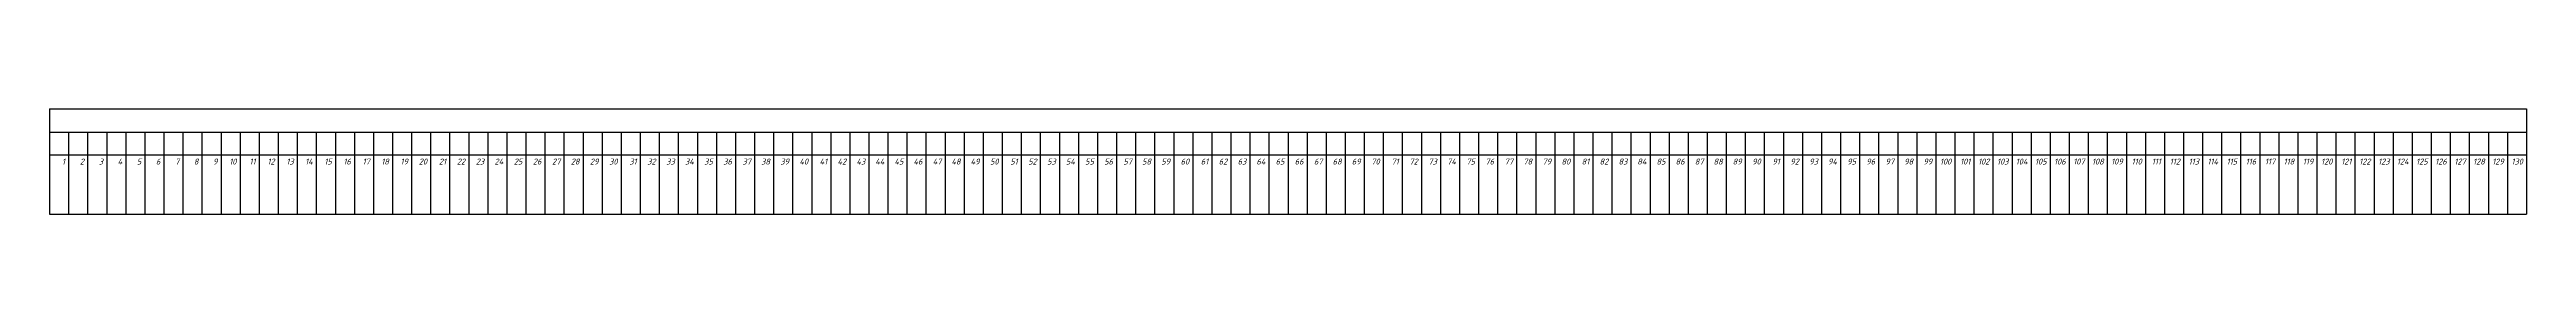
# Model space of a CAD drawing. Header units: millimetres. Extents: x -710977 to 10671, y -929782 to 89628.
# Drawn here: x 917 to 1957, y 6250 to 6294 of the extents above; entities that cross this region are included whole.
import ezdxf

# ---------------------------------------------------------------- set-up
doc = ezdxf.new("R2010")
doc.units = ezdxf.units.MM
doc.header["$LTSCALE"] = 0.4
doc.layers.add('кварталыИнфо', color=7, linetype='Continuous')
doc.styles.add('текстовый', font='isocpeui.ttf', dxfattribs={"height": 5})

# ---------------------------------------------------------------- blocks, each defined once
blk = doc.blocks.new('*T79')
at = {"layer": 'кварталыИнфо', "color": 0, "linetype": 'ByBlock', "lineweight": -2, "ltscale": 0.12, "transparency": 16777216}
for p, q in [((0, 0), (1040, 0)), ((0, 0), (0, -19.3)), ((1040, 0), (1040, -19.3)), ((0, -9.7), (1040, -9.7)), ((8, -9.7), (8, -19.3)), ((16, -9.7), (16, -19.3)), ((24, -9.7), (24, -19.3)), ((32, -9.7), (32, -19.3)), ((40, -9.7), (40, -19.3)), ((48, -9.7), (48, -19.3)), ((56, -9.7), (56, -19.3)), ((64, -9.7), (64, -19.3)), ((72, -9.7), (72, -19.3)), ((80, -9.7), (80, -19.3)), ((88, -9.7), (88, -19.3)), ((96, -9.7), (96, -19.3)), ((104, -9.7), (104, -19.3)), ((112, -9.7), (112, -19.3)), ((120, -9.7), (120, -19.3)), ((128, -9.7), (128, -19.3)), ((136, -9.7), (136, -19.3)), ((144, -9.7), (144, -19.3)), ((152, -9.7), (152, -19.3)), ((160, -9.7), (160, -19.3)), ((168, -9.7), (168, -19.3)), ((176, -9.7), (176, -19.3)), ((184, -9.7), (184, -19.3)), ((192, -9.7), (192, -19.3)), ((200, -9.7), (200, -19.3)), ((208, -9.7), (208, -19.3)), ((216, -9.7), (216, -19.3)), ((224, -9.7), (224, -19.3)), ((232, -9.7), (232, -19.3)), ((240, -9.7), (240, -19.3)), ((248, -9.7), (248, -19.3)), ((256, -9.7), (256, -19.3)), ((264, -9.7), (264, -19.3)), ((272, -9.7), (272, -19.3)), ((280, -9.7), (280, -19.3)), ((288, -9.7), (288, -19.3)), ((296, -9.7), (296, -19.3)), ((304, -9.7), (304, -19.3)), ((312, -9.7), (312, -19.3)), ((320, -9.7), (320, -19.3)), ((328, -9.7), (328, -19.3)), ((336, -9.7), (336, -19.3)), ((344, -9.7), (344, -19.3)), ((352, -9.7), (352, -19.3)), ((360, -9.7), (360, -19.3)), ((368, -9.7), (368, -19.3)), ((376, -9.7), (376, -19.3)), ((384, -9.7), (384, -19.3)), ((392, -9.7), (392, -19.3)), ((400, -9.7), (400, -19.3)), ((408, -9.7), (408, -19.3)), ((416, -9.7), (416, -19.3)), ((424, -9.7), (424, -19.3)), ((432, -9.7), (432, -19.3)), ((440, -9.7), (440, -19.3)), ((448, -9.7), (448, -19.3)), ((456, -9.7), (456, -19.3)), ((464, -9.7), (464, -19.3)), ((472, -9.7), (472, -19.3)), ((480, -9.7), (480, -19.3)), ((488, -9.7), (488, -19.3)), ((496, -9.7), (496, -19.3)), ((504, -9.7), (504, -19.3)), ((512, -9.7), (512, -19.3)), ((520, -9.7), (520, -19.3)), ((528, -9.7), (528, -19.3)), ((536, -9.7), (536, -19.3)), ((544, -9.7), (544, -19.3)), ((552, -9.7), (552, -19.3)), ((560, -9.7), (560, -19.3)), ((568, -9.7), (568, -19.3)), ((576, -9.7), (576, -19.3)), ((584, -9.7), (584, -19.3)), ((592, -9.7), (592, -19.3)), ((600, -9.7), (600, -19.3)), ((608, -9.7), (608, -19.3)), ((616, -9.7), (616, -19.3)), ((624, -9.7), (624, -19.3)), ((632, -9.7), (632, -19.3)), ((640, -9.7), (640, -19.3)), ((648, -9.7), (648, -19.3)), ((656, -9.7), (656, -19.3)), ((664, -9.7), (664, -19.3)), ((672, -9.7), (672, -19.3)), ((680, -9.7), (680, -19.3)), ((688, -9.7), (688, -19.3)), ((696, -9.7), (696, -19.3)), ((704, -9.7), (704, -19.3)), ((712, -9.7), (712, -19.3)), ((720, -9.7), (720, -19.3)), ((728, -9.7), (728, -19.3)), ((736, -9.7), (736, -19.3)), ((744, -9.7), (744, -19.3)), ((752, -9.7), (752, -19.3)), ((760, -9.7), (760, -19.3)), ((768, -9.7), (768, -19.3)), ((776, -9.7), (776, -19.3)), ((784, -9.7), (784, -19.3)), ((792, -9.7), (792, -19.3)), ((800, -9.7), (800, -19.3)), ((808, -9.7), (808, -19.3)), ((816, -9.7), (816, -19.3)), ((824, -9.7), (824, -19.3)), ((832, -9.7), (832, -19.3)), ((840, -9.7), (840, -19.3)), ((848, -9.7), (848, -19.3)), ((856, -9.7), (856, -19.3)), ((864, -9.7), (864, -19.3)), ((872, -9.7), (872, -19.3)), ((880, -9.7), (880, -19.3)), ((888, -9.7), (888, -19.3)), ((896, -9.7), (896, -19.3)), ((904, -9.7), (904, -19.3)), ((912, -9.7), (912, -19.3)), ((920, -9.7), (920, -19.3)), ((928, -9.7), (928, -19.3)), ((936, -9.7), (936, -19.3)), ((944, -9.7), (944, -19.3)), ((952, -9.7), (952, -19.3)), ((960, -9.7), (960, -19.3)), ((968, -9.7), (968, -19.3)), ((976, -9.7), (976, -19.3)), ((984, -9.7), (984, -19.3)), ((992, -9.7), (992, -19.3)), ((1000, -9.7), (1000, -19.3)), ((1008, -9.7), (1008, -19.3)), ((1016, -9.7), (1016, -19.3)), ((1024, -9.7), (1024, -19.3)), ((1032, -9.7), (1032, -19.3)), ((0, -19.3), (1040, -19.3)), ((0, -19.3), (0, -44.1)), ((8, -19.3), (8, -44.1)), ((16, -19.3), (16, -44.1)), ((24, -19.3), (24, -44.1)), ((32, -19.3), (32, -44.1)), ((40, -19.3), (40, -44.1)), ((48, -19.3), (48, -44.1)), ((56, -19.3), (56, -44.1)), ((64, -19.3), (64, -44.1)), ((72, -19.3), (72, -44.1)), ((80, -19.3), (80, -44.1)), ((88, -19.3), (88, -44.1)), ((96, -19.3), (96, -44.1)), ((104, -19.3), (104, -44.1)), ((112, -19.3), (112, -44.1)), ((120, -19.3), (120, -44.1)), ((128, -19.3), (128, -44.1)), ((136, -19.3), (136, -44.1)), ((144, -19.3), (144, -44.1)), ((152, -19.3), (152, -44.1)), ((160, -19.3), (160, -44.1)), ((168, -19.3), (168, -44.1)), ((176, -19.3), (176, -44.1)), ((184, -19.3), (184, -44.1)), ((192, -19.3), (192, -44.1)), ((200, -19.3), (200, -44.1)), ((208, -19.3), (208, -44.1)), ((216, -19.3), (216, -44.1)), ((224, -19.3), (224, -44.1)), ((232, -19.3), (232, -44.1)), ((240, -19.3), (240, -44.1)), ((248, -19.3), (248, -44.1)), ((256, -19.3), (256, -44.1)), ((264, -19.3), (264, -44.1)), ((272, -19.3), (272, -44.1)), ((280, -19.3), (280, -44.1)), ((288, -19.3), (288, -44.1)), ((296, -19.3), (296, -44.1)), ((304, -19.3), (304, -44.1)), ((312, -19.3), (312, -44.1)), ((320, -19.3), (320, -44.1)), ((328, -19.3), (328, -44.1)), ((336, -19.3), (336, -44.1)), ((344, -19.3), (344, -44.1)), ((352, -19.3), (352, -44.1)), ((360, -19.3), (360, -44.1)), ((368, -19.3), (368, -44.1)), ((376, -19.3), (376, -44.1)), ((384, -19.3), (384, -44.1)), ((392, -19.3), (392, -44.1)), ((400, -19.3), (400, -44.1)), ((408, -19.3), (408, -44.1)), ((416, -19.3), (416, -44.1)), ((424, -19.3), (424, -44.1)), ((432, -19.3), (432, -44.1)), ((440, -19.3), (440, -44.1)), ((448, -19.3), (448, -44.1)), ((456, -19.3), (456, -44.1)), ((464, -19.3), (464, -44.1)), ((472, -19.3), (472, -44.1)), ((480, -19.3), (480, -44.1)), ((488, -19.3), (488, -44.1)), ((496, -19.3), (496, -44.1)), ((504, -19.3), (504, -44.1)), ((512, -19.3), (512, -44.1)), ((520, -19.3), (520, -44.1)), ((528, -19.3), (528, -44.1)), ((536, -19.3), (536, -44.1)), ((544, -19.3), (544, -44.1)), ((552, -19.3), (552, -44.1)), ((560, -19.3), (560, -44.1)), ((568, -19.3), (568, -44.1)), ((576, -19.3), (576, -44.1)), ((584, -19.3), (584, -44.1)), ((592, -19.3), (592, -44.1)), ((600, -19.3), (600, -44.1)), ((608, -19.3), (608, -44.1)), ((616, -19.3), (616, -44.1)), ((624, -19.3), (624, -44.1)), ((632, -19.3), (632, -44.1)), ((640, -19.3), (640, -44.1)), ((648, -19.3), (648, -44.1)), ((656, -19.3), (656, -44.1)), ((664, -19.3), (664, -44.1)), ((672, -19.3), (672, -44.1)), ((680, -19.3), (680, -44.1)), ((688, -19.3), (688, -44.1)), ((696, -19.3), (696, -44.1)), ((704, -19.3), (704, -44.1)), ((712, -19.3), (712, -44.1)), ((720, -19.3), (720, -44.1)), ((728, -19.3), (728, -44.1)), ((736, -19.3), (736, -44.1)), ((744, -19.3), (744, -44.1)), ((752, -19.3), (752, -44.1)), ((760, -19.3), (760, -44.1)), ((768, -19.3), (768, -44.1)), ((776, -19.3), (776, -44.1)), ((784, -19.3), (784, -44.1)), ((792, -19.3), (792, -44.1)), ((800, -19.3), (800, -44.1)), ((808, -19.3), (808, -44.1)), ((816, -19.3), (816, -44.1)), ((824, -19.3), (824, -44.1)), ((832, -19.3), (832, -44.1)), ((840, -19.3), (840, -44.1)), ((848, -19.3), (848, -44.1)), ((856, -19.3), (856, -44.1)), ((864, -19.3), (864, -44.1)), ((872, -19.3), (872, -44.1)), ((880, -19.3), (880, -44.1)), ((888, -19.3), (888, -44.1)), ((896, -19.3), (896, -44.1)), ((904, -19.3), (904, -44.1)), ((912, -19.3), (912, -44.1)), ((920, -19.3), (920, -44.1)), ((928, -19.3), (928, -44.1)), ((936, -19.3), (936, -44.1)), ((944, -19.3), (944, -44.1)), ((952, -19.3), (952, -44.1)), ((960, -19.3), (960, -44.1)), ((968, -19.3), (968, -44.1)), ((976, -19.3), (976, -44.1)), ((984, -19.3), (984, -44.1)), ((992, -19.3), (992, -44.1)), ((1000, -19.3), (1000, -44.1)), ((1008, -19.3), (1008, -44.1)), ((1016, -19.3), (1016, -44.1)), ((1024, -19.3), (1024, -44.1)), ((1032, -19.3), (1032, -44.1)), ((1040, -19.3), (1040, -44.1)), ((0, -44.1), (1040, -44.1))]:
    blk.add_line(p, q, dxfattribs=at)
at = {"layer": 'кварталыИнфо', "color": 0, "ltscale": 0.12, "transparency": 16777216, "char_height": 2.5, "width": 5, "attachment_point": 3, "style": 'текстовый'}
for s, insert in [('1', (6.5, -20.8)), ('2', (14.5, -20.8)), ('3', (22.5, -20.8)), ('4', (30.5, -20.8)), ('5', (38.5, -20.8)), ('6', (46.5, -20.8)), ('7', (54.5, -20.8)), ('8', (62.5, -20.8)), ('9', (70.5, -20.8)), ('10', (78.5, -20.8)), ('11', (86.5, -20.8)), ('12', (94.5, -20.8)), ('13', (102.5, -20.8)), ('14', (110.5, -20.8)), ('15', (118.5, -20.8)), ('16', (126.5, -20.8)), ('17', (134.5, -20.8)), ('18', (142.5, -20.8)), ('19', (150.5, -20.8)), ('20', (158.5, -20.8)), ('21', (166.5, -20.8)), ('22', (174.5, -20.8)), ('23', (182.5, -20.8)), ('24', (190.5, -20.8)), ('25', (198.5, -20.8)), ('26', (206.5, -20.8)), ('27', (214.5, -20.8)), ('28', (222.5, -20.8)), ('29', (230.5, -20.8)), ('30', (238.5, -20.8)), ('31', (246.5, -20.8)), ('32', (254.5, -20.8)), ('33', (262.5, -20.8)), ('34', (270.5, -20.8)), ('35', (278.5, -20.8)), ('36', (286.5, -20.8)), ('37', (294.5, -20.8)), ('38', (302.5, -20.8)), ('39', (310.5, -20.8)), ('40', (318.5, -20.8)), ('41', (326.5, -20.8)), ('42', (334.5, -20.8)), ('43', (342.5, -20.8)), ('44', (350.5, -20.8)), ('45', (358.5, -20.8)), ('46', (366.5, -20.8)), ('47', (374.5, -20.8)), ('48', (382.5, -20.8)), ('49', (390.5, -20.8)), ('50', (398.5, -20.8)), ('51', (406.5, -20.8)), ('52', (414.5, -20.8)), ('53', (422.5, -20.8)), ('54', (430.5, -20.8)), ('55', (438.5, -20.8)), ('56', (446.5, -20.8)), ('57', (454.5, -20.8)), ('58', (462.5, -20.8)), ('59', (470.5, -20.8)), ('60', (478.5, -20.8)), ('61', (486.5, -20.8)), ('62', (494.5, -20.8)), ('63', (502.5, -20.8)), ('64', (510.5, -20.8)), ('65', (518.5, -20.8)), ('66', (526.5, -20.8)), ('67', (534.5, -20.8)), ('68', (542.5, -20.8)), ('69', (550.5, -20.8)), ('70', (558.5, -20.8)), ('71', (566.5, -20.8)), ('72', (574.5, -20.8)), ('73', (582.5, -20.8)), ('74', (590.5, -20.8)), ('75', (598.5, -20.8)), ('76', (606.5, -20.8)), ('77', (614.5, -20.8)), ('78', (622.5, -20.8)), ('79', (630.5, -20.8)), ('80', (638.5, -20.8)), ('81', (646.5, -20.8)), ('82', (654.5, -20.8)), ('83', (662.5, -20.8)), ('84', (670.5, -20.8)), ('85', (678.5, -20.8)), ('86', (686.5, -20.8)), ('87', (694.5, -20.8)), ('88', (702.5, -20.8)), ('89', (710.5, -20.8)), ('90', (718.5, -20.8)), ('91', (726.5, -20.8)), ('92', (734.5, -20.8)), ('93', (742.5, -20.8)), ('94', (750.5, -20.8)), ('95', (758.5, -20.8)), ('96', (766.5, -20.8)), ('97', (774.5, -20.8)), ('98', (782.5, -20.8)), ('99', (790.5, -20.8)), ('100', (798.5, -20.8)), ('101', (806.5, -20.8)), ('102', (814.5, -20.8)), ('103', (822.5, -20.8)), ('104', (830.5, -20.8)), ('105', (838.5, -20.8)), ('106', (846.5, -20.8)), ('107', (854.5, -20.8)), ('108', (862.5, -20.8)), ('109', (870.5, -20.8)), ('110', (878.5, -20.8)), ('111', (886.5, -20.8)), ('112', (894.5, -20.8)), ('113', (902.5, -20.8)), ('114', (910.5, -20.8)), ('115', (918.5, -20.8)), ('116', (926.5, -20.8)), ('117', (934.5, -20.8)), ('118', (942.5, -20.8)), ('119', (950.5, -20.8)), ('120', (958.5, -20.8)), ('121', (966.5, -20.8)), ('122', (974.5, -20.8)), ('123', (982.5, -20.8)), ('124', (990.5, -20.8)), ('125', (998.5, -20.8)), ('126', (1006.5, -20.8)), ('127', (1014.5, -20.8)), ('128', (1022.5, -20.8)), ('129', (1030.5, -20.8)), ('130', (1038.5, -20.8))]:
    blk.add_mtext(s, dxfattribs=dict(at, insert=insert))

msp = doc.modelspace()

# ---------------------------------------------------------------- block references
msp.add_blockref('*T79', (917.075, 6293.935))

doc.saveas('drawing.dxf')
